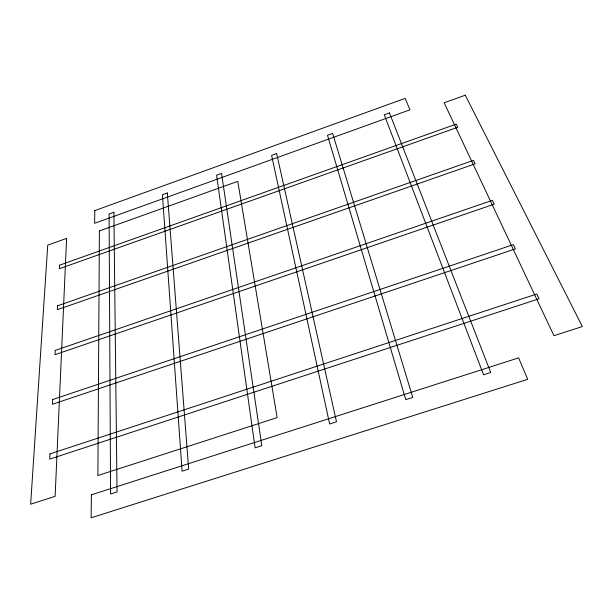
<?xml version="1.0" encoding="UTF-8"?>
<svg xmlns="http://www.w3.org/2000/svg" width="613" height="613" viewBox="0 0 613 613"><rect width="100%" height="100%" fill="white"/><g stroke="black" fill="none" stroke-linecap="round" stroke-linejoin="round"><path stroke-width="0.92" d="M99.398 230.948L97.881 475.527L277.145 417.622L237.767 181.348L99.398 230.948M91.406 494.814L91.13 517.793L527.716 379.309L518.621 357.877L91.406 494.814M94.785 210.611L94.64 223.285L409.967 109.819L405.155 98.364L94.785 210.611M66.595 238.365L55.124 496.331L30.65 504.215L47.745 245.139L66.595 238.365M49.937 453.904L49.668 459.137L539.057 298.769L536.796 293.995L49.937 453.904M52.71 399.538L52.473 404.251L515.403 248.893L513.38 244.625L52.71 399.538M55.224 350.421L55.001 354.689L494.201 204.167L492.377 200.336L55.224 350.421M57.499 305.826L57.3 309.711L475.075 163.84L473.428 160.368L57.499 305.826M59.576 265.168L59.392 268.716L457.742 127.282L456.248 124.125L59.576 265.168M113.903 212.236L109.091 213.968L110.585 494.04L117.029 491.978L113.903 212.236M167.311 192.98L162.422 194.742L182.092 471.175L188.666 469.075L167.311 192.98M221.554 173.433L216.588 175.226L255.092 447.835L261.805 445.689L221.554 173.433M276.647 153.579L271.605 155.395L329.633 423.997L336.491 421.805L276.647 153.579M332.614 133.404L327.488 135.251L405.775 399.653L412.779 397.416L332.614 133.404M389.47 112.915L384.267 114.784L483.557 374.781L490.714 372.489L389.47 112.915M465.267 95.207L444.157 102.785L553.96 335.702L582.35 326.56L465.267 95.207"/></g></svg>
